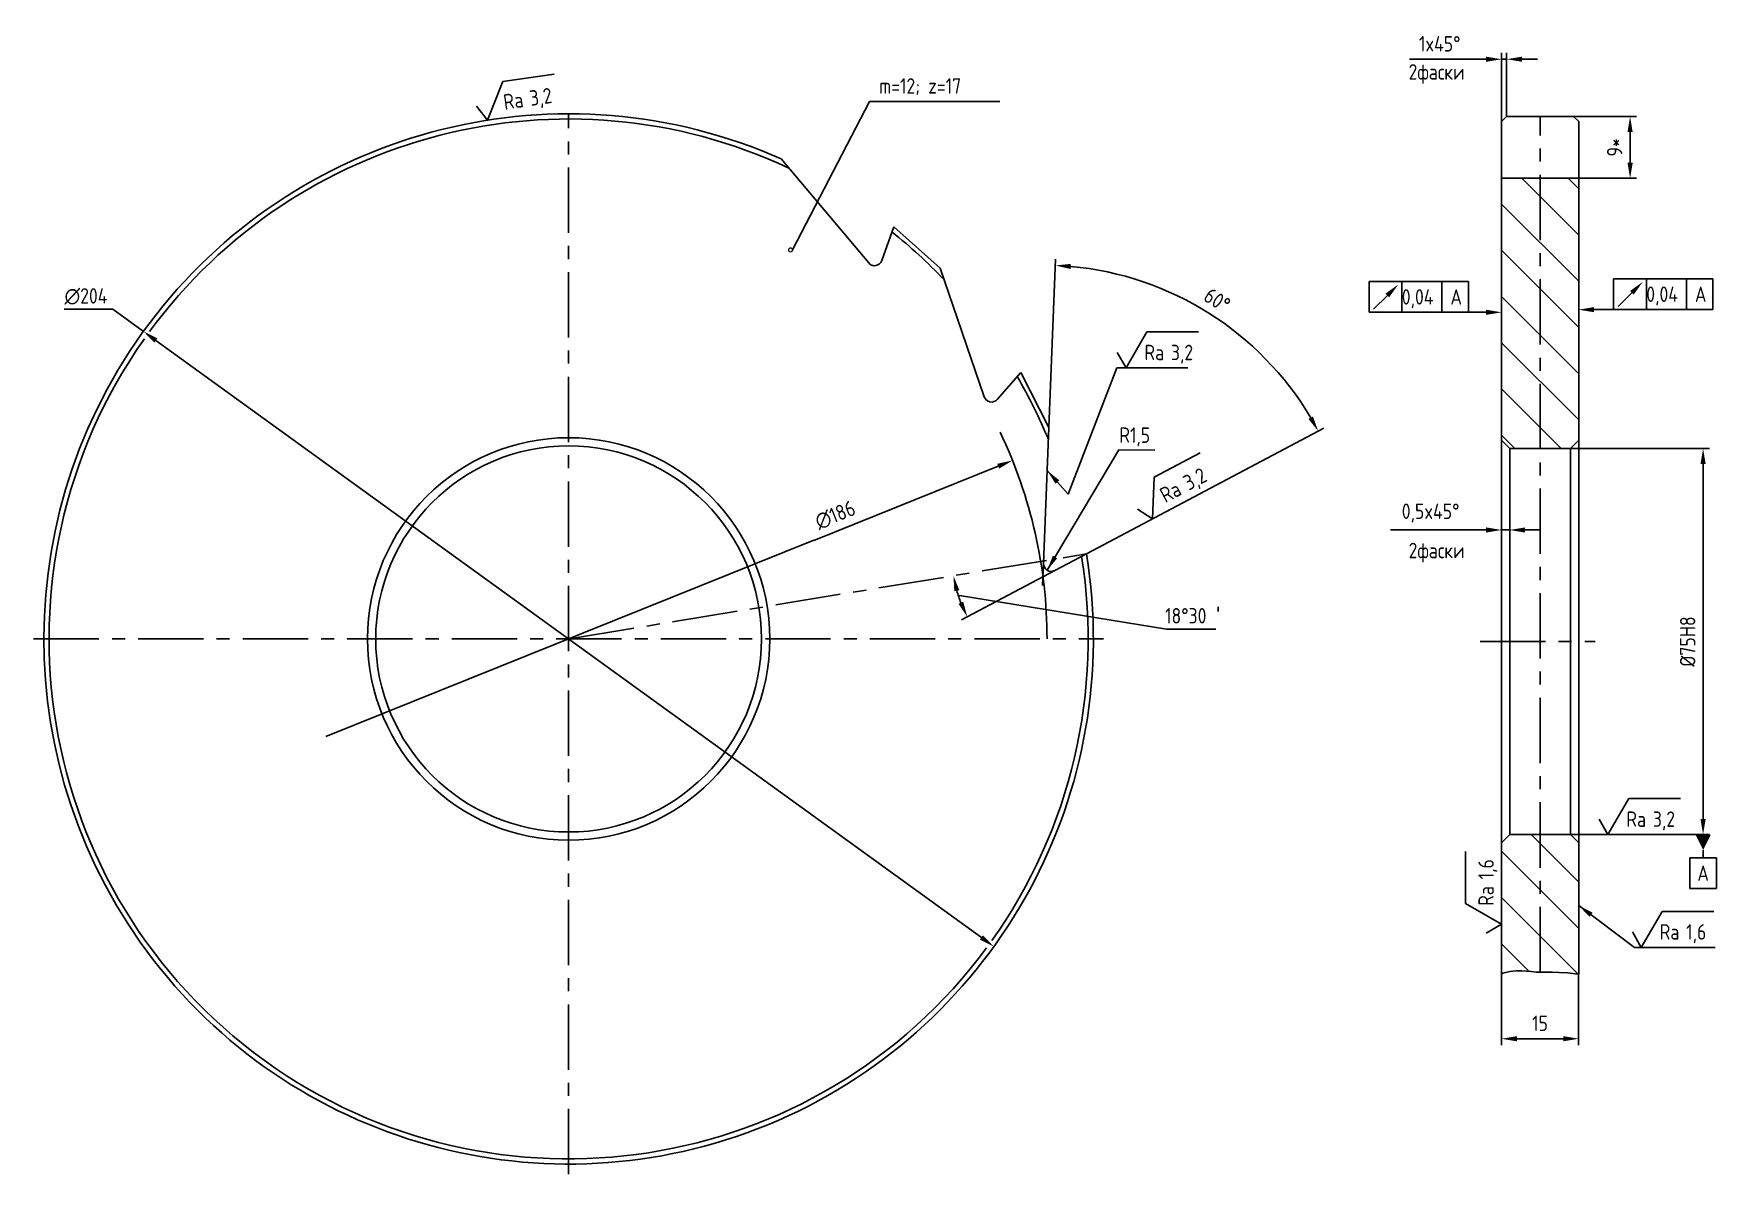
# Model space of a CAD drawing. Header units: millimetres. Extents: x 4114 to 4441, y 508 to 730.
import ezdxf
from ezdxf.enums import TextEntityAlignment as Align

# ---------------------------------------------------------------- set-up
doc = ezdxf.new("R2010")
doc.units = ezdxf.units.MM
doc.linetypes.add('CENTER', pattern=[50.8, 31.75, -6.35, 6.35, -6.35])
for name, color, linetype in [('Bord', 1, 'Continuous'), ('Cen', 5, 'CENTER'), ('Cont', 6, 'Continuous'), ('Dim', 7, 'Continuous'), ('HATCH', 2, 'Continuous'), ('Text', 3, 'Continuous'), ('Vporti', 7, 'Continuous')]:
    doc.layers.add(name, color=color, linetype=linetype)
doc.styles.add('Style1', font='romans.shx', dxfattribs={"width": 0.8})
doc.dimstyles.new('Dia_1', dxfattribs={"dimtxt": 3, "dimasz": 3, "dimexe": 1.25, "dimexo": 0, "dimgap": 1, "dimtad": 1, "dimtoh": 1, "dimdec": 3, "dimtxsty": 'Style1', "dimcen": 2.5, "dimclrt": 3, "dimadec": 0, "dimazin": 0, "dimtfac": 1, "dimtdec": 3, "dimtmove": 0, "dimatfit": 2, "dimfxl": 1, "dimarcsym": 0})
doc.dimstyles.new('LIN1', dxfattribs={"dimtxt": 3, "dimasz": 3, "dimexe": 1.25, "dimexo": 0, "dimgap": 1.5, "dimtad": 1, "dimdec": 1, "dimdsep": 46, "dimtxsty": 'Style1', "dimcen": 2.5, "dimclrt": 3, "dimadec": 0, "dimazin": 0, "dimtfac": 1, "dimtdec": 1, "dimtmove": 0, "dimatfit": 3, "dimfxl": 1, "dimarcsym": 0})

# ---------------------------------------------------------------- blocks, each defined once
blk = doc.blocks.new('*D3')
at = {"layer": 'Dim', "color": 0, "lineweight": -2, "transparency": 16777216}
for p, q in [((4413.37, 713.82), (4425.62, 713.82)), ((4424.37, 710.82), (4424.37, 704.82)), ((4414.37, 701.82), (4425.62, 701.82))]:
    blk.add_line(p, q, dxfattribs=at)
at = {"layer": 'Dim', "color": 0, "transparency": 16777216}
for points in [[(4423.87, 710.82), (4424.87, 710.82), (4424.37, 713.82)], [(4423.87, 704.82), (4424.87, 704.82), (4424.37, 701.82)]]:
    blk.add_solid(points, dxfattribs=at)
at = {"layer": 'Dim', "color": 3, "transparency": 16777216, "insert": (4421.37, 707.82), "char_height": 3, "attachment_point": 5, "rotation": 90, "style": 'Style1'}
blk.add_mtext('9*', dxfattribs=at)
blk = doc.blocks.new('SHERISO_04')
at = {"layer": 'Text'}
blk.add_line((4.04, 7), (14.12, 7), dxfattribs=at)
blk.add_lwpolyline([(-1.73, 3), (0, 0), (4.04, 7)], dxfattribs=at)
at = {"layer": 'Text', "style": 'Style1', "width": 0.8}
blk.add_text('Ra', height=3, dxfattribs=at).set_placement((3.58, 1.5))
blk.add_attdef('3,2', (8.73, 1.5), '', height=3, dxfattribs=at)
blk = doc.blocks.new('*D4')
at = {"layer": 'Dim', "color": 0, "lineweight": -2, "transparency": 16777216}
for p, q in [((4396.37, 724.94), (4381.46, 724.94)), ((4399.37, 711.82), (4399.37, 726.19)), ((4400.37, 724.94), (4399.37, 724.94)), ((4400.37, 713.82), (4400.37, 726.19)), ((4403.37, 724.94), (4406.37, 724.94))]:
    blk.add_line(p, q, dxfattribs=at)
at = {"layer": 'Dim', "color": 0, "transparency": 16777216}
for points in [[(4396.37, 725.44), (4396.37, 724.44), (4399.37, 724.94)], [(4403.37, 725.44), (4403.37, 724.44), (4400.37, 724.94)]]:
    blk.add_solid(points, dxfattribs=at)
at = {"layer": 'Dim', "color": 3, "transparency": 16777216, "insert": (4387.36, 727.94), "char_height": 3, "attachment_point": 5, "style": 'Style1'}
blk.add_mtext('1x45%%D', dxfattribs=at)
blk = doc.blocks.new('forma02')
at = {"layer": 'Bord'}
for p, q in [((0, -4.5), (0, -3)), ((-2.57143, -4.5), (2.57143, -4.5)), ((-2.57143, -10.5), (-2.57143, -4.5)), ((2.57143, -10.5), (2.57143, -4.5)), ((-2.57143, -10.5), (2.57143, -10.5))]:
    blk.add_line(p, q, dxfattribs=at)
blk.add_lwpolyline([(0, -3, 0, 3, 0), (0, 0, 3, 3, 0)], format="xyseb", dxfattribs=at)
at = {"layer": 'Text', "style": 'Style1', "width": 0.8}
blk.add_attdef('А', text='', height=3, dxfattribs=at).set_placement((0, -7.5), align=Align.MIDDLE)
blk = doc.blocks.new('*D5')
at = {"layer": 'Dim', "color": 0, "lineweight": -2, "transparency": 16777216}
for p, q in [((4399.37, 547.28), (4399.37, 533.41)), ((4414.37, 547.21), (4414.37, 533.41)), ((4411.37, 534.66), (4402.37, 534.66))]:
    blk.add_line(p, q, dxfattribs=at)
at = {"layer": 'Dim', "color": 0, "transparency": 16777216}
for points in [[(4402.37, 535.16), (4402.37, 534.16), (4399.37, 534.66)], [(4411.37, 535.16), (4411.37, 534.16), (4414.37, 534.66)]]:
    blk.add_solid(points, dxfattribs=at)
at = {"layer": 'Dim', "color": 3, "transparency": 16777216, "insert": (4406.87, 537.66), "char_height": 3, "attachment_point": 5, "style": 'Style1'}
blk.add_mtext('15', dxfattribs=at)
blk = doc.blocks.new('*D6')
at = {"layer": 'Dim', "color": 0, "lineweight": -2, "transparency": 16777216}
blk.add_line((4265.7, 631.48), (4301.53, 645.88), dxfattribs=at)
at = {"layer": 'Dim', "color": 0, "transparency": 16777216}
blk.add_solid([(4301.34, 646.34), (4301.72, 645.41), (4304.31, 647)], dxfattribs=at)
at = {"layer": 'Dim', "color": 3, "transparency": 16777216, "insert": (4269.85, 636.38), "char_height": 3, "attachment_point": 5, "rotation": 21.8908, "style": 'Style1'}
blk.add_mtext('∅186', dxfattribs=at)
blk = doc.blocks.new('*D7')
at = {"layer": 'Dim', "color": 0, "lineweight": -2, "transparency": 16777216}
for p, q in [((4129.41, 676.37), (4119.96, 676.37)), ((4135.35, 672.08), (4129.41, 676.37)), ((4298.25, 554.33), (4137.78, 670.32))]:
    blk.add_line(p, q, dxfattribs=at)
at = {"layer": 'Dim', "color": 0, "transparency": 16777216}
for points in [[(4138.08, 670.72), (4137.49, 669.91), (4135.35, 672.08)], [(4298.55, 554.73), (4297.96, 553.92), (4300.68, 552.57)]]:
    blk.add_solid(points, dxfattribs=at)
at = {"layer": 'Dim', "color": 3, "transparency": 16777216, "insert": (4124.19, 678.87), "char_height": 3, "attachment_point": 5, "style": 'Style1'}
blk.add_mtext('∅204', dxfattribs=at)
blk = doc.blocks.new('*D8')
at = {"layer": 'Dim', "color": 0, "lineweight": -2, "transparency": 16777216}
for p, q in [((4399.37, 632.94), (4399.37, 634.74)), ((4400.97, 632.94), (4400.97, 634.74)), ((4396.37, 633.49), (4377.8, 633.49)), ((4400.97, 633.49), (4399.37, 633.49)), ((4403.97, 633.49), (4406.97, 633.49))]:
    blk.add_line(p, q, dxfattribs=at)
at = {"layer": 'Dim', "color": 0, "transparency": 16777216}
for points in [[(4396.37, 633.99), (4396.37, 632.99), (4399.37, 633.49)], [(4403.97, 633.99), (4403.97, 632.99), (4400.97, 633.49)]]:
    blk.add_solid(points, dxfattribs=at)
at = {"layer": 'Dim', "color": 3, "transparency": 16777216, "insert": (4385.59, 636.78), "char_height": 3, "attachment_point": 5, "style": 'Style1'}
blk.add_mtext('0,5x45%%D', dxfattribs=at)
blk = doc.blocks.new('*D9')
at = {"layer": 'Dim', "color": 0, "lineweight": -2, "transparency": 16777216}
for p, q in [((4412.77, 649.32), (4439.81, 649.32)), ((4438.56, 646.32), (4438.56, 577.32)), ((4412.77, 574.32), (4439.81, 574.32))]:
    blk.add_line(p, q, dxfattribs=at)
at = {"layer": 'Dim', "color": 0, "transparency": 16777216}
for points in [[(4438.06, 646.32), (4439.06, 646.32), (4438.56, 649.32)], [(4438.06, 577.32), (4439.06, 577.32), (4438.56, 574.32)]]:
    blk.add_solid(points, dxfattribs=at)
at = {"layer": 'Dim', "color": 3, "transparency": 16777216, "insert": (4435.56, 611.82), "char_height": 3, "attachment_point": 5, "rotation": 90, "style": 'Style1'}
blk.add_mtext('%%C75H8', dxfattribs=at)
blk = doc.blocks.new('*D10')
at = {"layer": 'Dim', "color": 0, "lineweight": -2, "transparency": 16777216}
for p, q in [((4311.38, 653.4), (4312.68, 686.13)), ((4318.67, 628.86), (4364.85, 653.27))]:
    blk.add_line(p, q, dxfattribs=at)
blk.add_arc((4310.23, 624.4), 60.53, 30.7, 84.8906, dxfattribs=at)
at = {"layer": 'Dim', "color": 0, "transparency": 16777216}
for points in [[(4315.59, 684.19), (4315.65, 685.18), (4312.63, 684.88)], [(4362.71, 655.54), (4361.84, 655.05), (4363.74, 652.68)]]:
    blk.add_solid(points, dxfattribs=at)
at = {"layer": 'Dim', "color": 3, "transparency": 16777216, "insert": (4344.09, 678.15), "char_height": 3, "attachment_point": 5, "rotation": 327.7953, "style": 'Style1'}
blk.add_mtext('60°', dxfattribs=at)

msp = doc.modelspace()

# ---------------------------------------------------------------- hatches: boundary and pattern name
at = {"layer": 'HATCH'}
h = msp.add_hatch(dxfattribs=at)
h.set_pattern_fill('ANSI31', color=256, scale=2, angle=90, style=0)
h.set_pattern_definition([(135, (-271.9646, 231.4347), (-4.490128, -4.490128), [])])
h.paths.add_polyline_path([(4414.374, 701.8207), (4406.874, 701.8207), (4406.874, 649.3207), (4412.774, 649.3207), (4414.374, 650.9207)])
h.paths.add_polyline_path([(4406.874, 701.8207), (4399.374, 701.8207), (4399.374, 650.9207), (4400.974, 649.3207), (4406.874, 649.3207)])
h.paths.add_polyline_path([(4406.874, 574.3207), (4400.974, 574.3207), (4399.374, 572.7207), (4399.374, 547.2793), (4399.6473, 547.382), (4401.0023, 547.7226), (4402.195, 547.8716), (4403.2622, 547.8818), (4404.2408, 547.8053), (4405.1675, 547.6949), (4406.0793, 547.6028), (4406.874, 547.5725)])
h.paths.add_polyline_path([(4414.374, 572.7207), (4412.774, 574.3207), (4406.874, 574.3207), (4406.874, 547.5725), (4407.017, 547.567), (4408.0378, 547.5673), (4409.2032, 547.5691), (4410.5746, 547.5374), (4412.2133, 547.4376), (4414.1807, 547.2349), (4414.374, 547.207)])
h.paths.add_polyline_path([(4399.3383, 565.4182), (4399.3383, 571.8896), (4393.9812, 571.8896), (4393.9812, 565.4182)], flags=9)

# ---------------------------------------------------------------- linework, layer by layer
at = {"color": 0, "linetype": 'ByBlock'}
msp.add_line((4312.5347, 625.6146), (4294.4142, 616.0365), dxfattribs=at)
msp.add_arc((4318.6698, 628.8575), 26.1856, 195.897075, 201.292085, dxfattribs=at)
for points in [[(4292.9978, 621.5758), (4293.9736, 621.7941), (4292.8306, 624.6126)], [(4294.7263, 619.5568), (4293.8169, 619.1409), (4295.5193, 616.6206)]]:
    msp.add_solid(points, dxfattribs=at)
at = {"layer": 'Bord'}
for p, q in [((4261.5287, 687.895), (4276.5075, 716.7564)), ((4276.5075, 716.7564), (4301.8728, 716.7564)), ((4373.6297, 675.775), (4373.6297, 681.775)), ((4373.6297, 681.775), (4392.9405, 681.775)), ((4380.0027, 675.775), (4380.0027, 681.775)), ((4387.7977, 675.775), (4387.7977, 681.775)), ((4392.9405, 675.775), (4392.9405, 681.775)), ((4421.1623, 676.2915), (4421.1623, 682.2915)), ((4421.1623, 682.2915), (4440.473, 682.2915)), ((4427.5353, 676.2915), (4427.5353, 682.2915)), ((4435.3302, 676.2915), (4435.3302, 682.2915)), ((4440.473, 676.2915), (4440.473, 682.2915)), ((4373.6297, 675.775), (4392.9405, 675.775)), ((4396.374, 675.775), (4392.5858, 675.775)), ((4416.5353, 676.2915), (4440.473, 676.2915)), ((4417.374, 676.2915), (4421.1623, 676.2915)), ((4310.3349, 627.0001), (4310.164, 622.6863))]:
    msp.add_line(p, q, dxfattribs=at)
at = {"layer": 'Bord', "const_width": 0.25}
msp.add_lwpolyline([(4260.7787, 687.895, 1), (4261.5287, 687.895, 1)], format="xyb", close=True, dxfattribs=at)
at = {"layer": 'Bord'}
for points in [[(4399.374, 675.775, 0, 1, 0), (4396.374, 675.775, 1, 1, 0)], [(4414.374, 676.2915, 0, 1, 0), (4417.374, 676.2915, 1, 1, 0)]]:
    msp.add_lwpolyline(points, format="xyseb", dxfattribs=at)
msp.add_lwpolyline([(4399.374, 547.2793), (4399.6473, 547.382), (4401.0023, 547.7226), (4402.195, 547.8716), (4403.2622, 547.8818), (4404.2408, 547.8053), (4405.1675, 547.6949), (4406.0793, 547.6028), (4407.017, 547.567), (4408.0378, 547.5673), (4409.2032, 547.5691), (4410.5746, 547.5374), (4412.2133, 547.4376), (4414.1807, 547.2349), (4414.374, 547.207)], dxfattribs=at)
msp.add_arc((4218.019, 612.3224), 93, 0, 25.58032, dxfattribs=at)
at = {"layer": 'Cen', "ltscale": 0.4}
for p, q in [((4218.019, 508.3224), (4218.019, 714.3224)), ((4406.874, 547.5725), (4406.874, 713.8207)), ((4310.923, 627.5848), (4218.019, 612.3224)), ((4114.019, 612.3224), (4322.019, 612.3224)), ((4395.2188, 611.8207), (4417.582, 611.8207))]:
    msp.add_line(p, q, dxfattribs=at)
at = {"layer": 'Cen'}
msp.add_line((4318.6698, 628.8575), (4314.1464, 628.1143), dxfattribs=at)
at = {"layer": 'Cont'}
for p, q in [((4399.374, 712.8207), (4400.374, 713.8207)), ((4400.374, 713.8207), (4413.374, 713.8207)), ((4413.374, 713.8207), (4414.374, 712.8207)), ((4399.374, 547.2793), (4399.374, 712.8207)), ((4414.374, 547.207), (4414.374, 712.8207)), ((4276.353, 685.3622), (4259.3396, 705.578)), ((4399.374, 701.8207), (4414.374, 701.8207)), ((4281.2613, 692.35), (4278.9121, 685.8203)), ((4281.2613, 692.35), (4290.2371, 684.354)), ((4298.7988, 659.3573), (4290.2371, 684.354)), ((4305.9, 664.1002), (4301.3506, 658.86)), ((4305.9, 664.1002), (4311.3812, 653.4017)), ((4310.3349, 627.0001), (4311.3812, 653.4017)), ((4399.374, 650.9207), (4400.974, 649.3207)), ((4400.974, 649.3207), (4412.774, 649.3207)), ((4400.974, 574.3207), (4400.974, 649.3207)), ((4414.374, 650.9207), (4412.774, 649.3207)), ((4412.774, 574.3207), (4412.774, 649.3207)), ((4318.6698, 628.8575), (4312.5347, 625.6146)), ((4399.374, 572.7207), (4400.974, 574.3207)), ((4400.974, 574.3207), (4412.774, 574.3207)), ((4412.774, 574.3207), (4414.374, 572.7207))]:
    msp.add_line(p, q, dxfattribs=at)
for radius in [39.1, 37.5]:
    msp.add_circle((4218.019, 612.3224), radius, dxfattribs=at)
for centre, radius, start, end in [((4218.019, 612.3224), 102, 66.102374, 9.329289), ((4218.019, 612.3224), 101, 64.914944, 143.747871), ((4218.019, 612.3224), 101, 43.738473, 51.491977), ((4277.5006, 686.3281), 1.5, 220.08359, 340.212811), ((4218.019, 612.3224), 101, 144.720758, 323.560137), ((4218.019, 612.3224), 101, 22.562002, 30.315506), ((4300.2179, 659.8434), 1.5, 198.907119, 319.036341), ((4218.019, 612.3224), 101, 324.53025, 9.139035), ((4311.8337, 626.9407), 1.5, 177.730649, 297.85987)]:
    msp.add_arc(centre, radius, start, end, dxfattribs=at)
at = {"layer": 'Dim'}
for p, q in [((4265.7045, 631.483), (4170.8468, 593.3682)), ((4294.0073, 620.75), (4334.2428, 614.1983)), ((4334.2428, 614.1983), (4343.8142, 614.1983))]:
    msp.add_line(p, q, dxfattribs=at)
at = {"layer": 'Text'}
for p, q in [((4377.1773, 679.0539), (4374.4986, 676.3752)), ((4424.7098, 679.5705), (4422.0312, 676.8918)), ((4344.3039, 618.5533), (4344.3039, 617.6679))]:
    msp.add_line(p, q, dxfattribs=at)
for points in [[(4379.2986, 681.1752, 0, 1, 0), (4377.1773, 679.0539, 1, 1, 0)], [(4426.8312, 681.6918, 0, 1, 0), (4424.7098, 679.5705, 1, 1, 0)]]:
    msp.add_lwpolyline(points, format="xyseb", dxfattribs=at)

# ---------------------------------------------------------------- block references
at = {"layer": 'Dim'}
for p, rotation, values in [((4202.2644, 713.0984), 8.334647082755371, {'3,2': '3,2'}), ((4399.374, 556.8982), 90, {'3,2': '1,6'})]:
    msp.add_blockref('SHERISO_04', p, dxfattribs=dict(at, rotation=rotation)).add_auto_attribs(values)
msp.add_blockref('SHERISO_04', (4420.0668, 574.3207), dxfattribs=at).add_auto_attribs({'3,2': '3,2'})
at = {"layer": 'HATCH'}
msp.add_blockref('forma02', (4438.5648, 574.3207), dxfattribs=at).add_auto_attribs({'А': 'A'})
at = {"layer": 'Vporti'}
for p, values in [((4326.3781, 664.9792), {'3,2': '3,2'}), ((4426.5439, 552.4104), {'3,2': '1,6'})]:
    msp.add_blockref('SHERISO_04', p, dxfattribs=at).add_auto_attribs(values)
at = {"layer": 'Vporti', "rotation": 27.888988647408336}
msp.add_blockref('SHERISO_04', (4331.5559, 635.6688), dxfattribs=at).add_auto_attribs({'3,2': '3,2'})

# ---------------------------------------------------------------- texts
at = {"color": 3, "linetype": 'ByBlock', "insert": (4328.0679, 651.5728), "char_height": 3, "attachment_point": 5, "rotation": 359.585391, "style": 'Style1'}
msp.add_mtext('R1,5', dxfattribs=at)
at = {"layer": 'Text', "style": 'Style1', "width": 0.8}
for s, p in [('2фаски', (4381.3128, 720.9786)), ('m=12; z=17', (4278.3867, 718.242)), ('0,04', (4427.5169, 677.7915)), ('A', (4436.9692, 677.7915)), ('0,04', (4379.9843, 677.275)), ('А', (4389.4367, 677.275)), ('2фаски', (4381.3128, 628.0063)), ('18%%D30', (4333.9674, 615.3281))]:
    msp.add_text(s, height=3, dxfattribs=at).set_placement(p)

# ---------------------------------------------------------------- dimensions: what is measured, and where the dimension line sits
at = {"layer": 'Dim'}
dim = msp.add_linear_dim(base=(4400.374, 724.9361), p1=(4399.374, 711.8207), p2=(4400.374, 713.8207), text='<>x45%%D', dimstyle='LIN1', dxfattribs=at)
dim.commit()
dim.dimension.update_dxf_attribs({"geometry": '*D4', "text_midpoint": (4387.3597, 724.9361), "dimtype": 160})
for base, p1, p2, text, picture, middle in [((4424.374, 701.8207), (4413.374, 713.8207), (4414.374, 701.8207), '9*', '*D3', (4421.374, 707.8207)), ((4438.5648, 574.3207), (4412.774, 649.3207), (4412.774, 574.3207), '%%C<>H8', '*D9', (4435.5648, 611.8207))]:
    dim = msp.add_linear_dim(base=base, p1=p1, p2=p2, angle=90, text=text, dimstyle='LIN1', dxfattribs=at)
    dim.commit()
    dim.dimension.update_dxf_attribs({"geometry": picture, "text_midpoint": middle})
dim = msp.add_angular_dim_2l(base=(4350.8765, 669.2486), line1=((4318.6698, 628.8575), (4312.5347, 625.6146)), line2=((4310.3349, 627.0001), (4311.3812, 653.4017)), dimstyle='LIN1', override={"dimdec": 0, "dimazin": 2}, dxfattribs=at)
dim.commit()
dim.dimension.update_dxf_attribs({"geometry": '*D10', "text_midpoint": (4344.0888, 678.1514)})
for p1, p2, dimstyle, override, picture, middle in [((4300.6847, 552.5698), (4135.3533, 672.0751), 'Dia_1', {"dimtdec": 1}, '*D7', (4124.1859, 676.3677)), ((4131.7246, 577.6485), (4304.3134, 646.9964), 'LIN1', {"dimtmove": 1}, '*D6', (4270.967, 633.5975))]:
    dim = msp.add_diameter_dim_2p(p1=p1, p2=p2, dimstyle=dimstyle, override=override, dxfattribs=at)
    dim.commit()
    dim.dimension.update_dxf_attribs({"geometry": picture, "text_midpoint": middle, "dimtype": 163})
dim = msp.add_linear_dim(base=(4399.374, 633.4908), p1=(4400.974, 632.9392), p2=(4399.374, 632.9392), text='0,5x45%%D', dimstyle='LIN1', dxfattribs=at)
dim.commit()
dim.dimension.update_dxf_attribs({"geometry": '*D8', "text_midpoint": (4385.5883, 636.7765)})
dim = msp.add_linear_dim(base=(4399.374, 534.6592), p1=(4414.374, 547.207), p2=(4399.374, 547.2793), dimstyle='LIN1', dxfattribs=at)
dim.commit()
dim.dimension.update_dxf_attribs({"geometry": '*D5', "text_midpoint": (4406.874, 537.6592)})

# ---------------------------------------------------------------- leaders
for points in [[(4311.0501, 645.0471), (4315.1585, 640.4194), (4324.5631, 664.9792), (4338.4226, 664.9792)], [(4311.0421, 625.6666), (4324.9918, 649.0755), (4331.9532, 649.022)], [(4414.374, 560.5469), (4425.2543, 552.4104), (4440.9229, 552.4104)]]:
    msp.add_leader(points, dimstyle='LIN1', dxfattribs=at)

doc.saveas('drawing.dxf')
